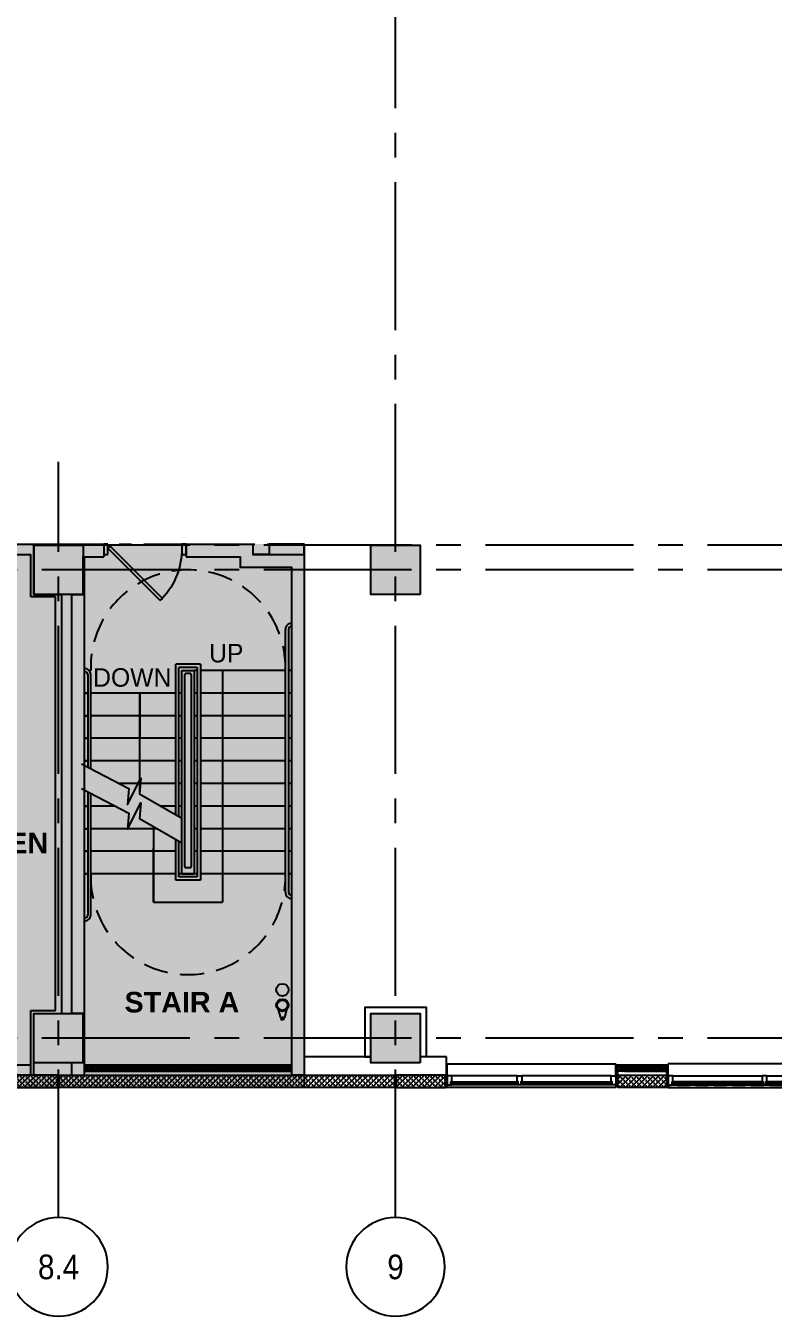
# Model space of a CAD drawing. Header units: inches. Extents: x 492 to 3438, y 475 to 1734.
# Drawn here: x 2344 to 2707, y 477 to 1106 of the extents above; entities that cross this region are included whole.
import ezdxf
from ezdxf.enums import TextEntityAlignment as Align

# ---------------------------------------------------------------- set-up
doc = ezdxf.new("R2010")
doc.units = ezdxf.units.IN
doc.header["$LTSCALE"] = 96
doc.header["$MEASUREMENT"] = 0
for name, pattern in [('CENTER2', [1.125, 0.75, -0.125, 0.125, -0.125]), ('DASHED4', [0.1875, 0.125, -0.0625]), ('HIDDEN4', [0.09375, 0.0625, -0.03125]), ('PHANTOM4', [0.625, 0.3125, -0.0625, 0.0625, -0.0625, 0.0625, -0.0625])]:
    doc.linetypes.add(name, pattern=pattern)
for name, color, linetype in [('A-Anno-Bldg', 7, 'Continuous'), ('A-Bldg-Patt', 5, 'Continuous'), ('A-Cols-Bldg', 235, 'Continuous'), ('A-Door-Exst', 43, 'Continuous'), ('A-Flor-Pfix-Exst', 43, 'Continuous'), ('A-Flor-Strs-Exst', 53, 'Continuous'), ('A-Glaz-Exst', 53, 'Continuous'), ('A-GRID-IDEN', 1, 'Continuous'), ('A-GRID-LINE', 13, 'CENTER2'), ('A-Wall-Bldg', 235, 'Continuous'), ('A-Wall-Bldg-Belw', 235, 'HIDDEN4'), ('DDET-HATCH', 44, 'Continuous'), ('DET-02', 5, 'Continuous'), ('DET-09', 33, 'Continuous'), ('NB-WALL-EXT', 5, 'Continuous')]:
    doc.layers.add(name, color=color, linetype=linetype)
doc.layers.add('A-Area', color=212, linetype='PHANTOM4', plot=False)
doc.styles.add('DIMTEXT', font='arial.ttf', dxfattribs={"height": 10})
doc.styles.add('OTJ_Title1', font='arialbd.ttf')
doc.styles.add('x-p_col_grid-6h$0$TITLE', font='', dxfattribs={"width": 0.9})
doc.styles.get('x-p_col_grid-6h$0$TITLE').set_extended_font_data('AvantGarde Bk BT')
doc.dimstyles.new('HWF1-16$7', dxfattribs={"dimscale": 192, "dimtxt": 0.125, "dimasz": 0.09375, "dimexe": 0.0625, "dimexo": 0.125, "dimgap": 0.0625, "dimtad": 2, "dimdec": 4, "dimzin": 3, "dimdsep": 46, "dimlunit": 4, "dimtxsty": 'DIMTEXT', "dimcen": 0.09375, "dimclrt": 3, "dimadec": 0, "dimazin": 0, "dimtfac": 1, "dimtdec": 4, "dimtmove": 2, "dimatfit": 3, "dimfxl": 1, "dimfrac": 2, "dimtolj": 1, "dimtzin": 0, "dimarcsym": 0})
pattern_1 = [(217.5, (3339.60636, 588.75688), (0.01259867, -0.38536475), [0, -0.304, 0, -0.34, 0, -0.325]), (187.5, (3339.60636, 588.7569), (-0.35395534, -0.5644292), [0, -0.164, 0, -0.274, 0, -0.105]), (147.5, (3339.85236, 588.75688), (-0.62282837, -0.00113181), [0, -0.1, 0, -0.36, 0, -0.47]), (137.5, (3339.85236, 588.7569), (-0.60122532, -0.1755351), [0, -0.05, 0, -0.236, 0, -0.27])]
pattern_2 = [(225, (3339.6064, 588.7569), (1.3258252, -1.3258252), []), (225, (3338.2805, 588.7569), (1.3258252, -1.3258252), [0, -1.875])]
pattern_3 = [(45, (-2041.1249, 2757.6888), (-1.3258252, 1.3258252), []), (45, (-2039.799, 2757.6888), (-1.3258252, 1.3258252), [0, -1.875])]

# ---------------------------------------------------------------- blocks, each defined once
blk = doc.blocks.new('ldoor')
for p, q in [((0.707, 0.707), (0, 0)), ((0.707, 0.707), (0.736, 0.679)), ((0.736, 0.679), (0.029, -0.029)), ((0.029, -0.029), (0, 0))]:
    blk.add_line(p, q)
blk.add_arc((0, 0), 1, 360, 42.6856)
blk = doc.blocks.new('door1')
for p, q in [((-38.56, 5), (-40.56, 5)), ((-40.56, 5), (-40.56, 0)), ((-38.56, 0), (-38.56, 5)), ((-2.56, 5), (-2.56, 0)), ((-0.56, 5), (-2.56, 5)), ((-2.56, 0), (-0.56, 0)), ((-0.56, 0), (-0.56, 5)), ((-40.56, 0), (-38.56, 0))]:
    blk.add_line(p, q)
at = {"extrusion": (0, 0, -1), "xscale": 36, "yscale": 36, "zscale": -36}
blk.add_blockref('ldoor', (2.56, 2), dxfattribs=at)
blk = doc.blocks.new('x-p_col_grid-6h$0$nb-col')
blk.add_hatch(color=256).paths.add_polyline_path([(0, 0), (24, 0), (24, 24), (0, 24)])
blk.add_lwpolyline([(0, 24), (24, 24), (24, 0), (0, 0)], close=True)
blk = doc.blocks.new('MTL_STD_2_1-2')
for p, q in [((0, 0.05), (0, 0.95)), ((0.05, 1), (0.31, 1)), ((2.45, 0), (0.05, 0)), ((0.31, 0.94), (0.06, 0.94)), ((0.06, 0.94), (0.06, 0.06)), ((0.06, 0.06), (2.44, 0.06)), ((0.31, 1), (0.31, 0.94)), ((2.19, 0.94), (2.19, 1)), ((2.19, 1), (2.45, 1)), ((2.44, 0.94), (2.19, 0.94)), ((2.44, 0.06), (2.44, 0.94)), ((2.5, 0.95), (2.5, 0.05))]:
    blk.add_line(p, q)
for centre, start, end in [((0.05, 0.95), 90, 180), ((0.05, 0.05), 180, 270), ((2.45, 0.95), 0, 90), ((2.45, 0.05), 270, 0)]:
    blk.add_arc(centre, 0.0469, start, end)
blk = doc.blocks.new('sealant-backer-rod-plan')
at = {"layer": 'DET-02'}
blk.add_arc((0, -1.5), 0.312, 23.42778, 156.57243, dxfattribs=at)
at = {"layer": 'DET-09'}
blk.add_circle((0, -0.5), 0.5, dxfattribs=at)
for radius, start, end in [(0.5, 14.38855, 165.61167), (0.438, 16.49881, 163.5014), (0.375, 19.34938, 160.65083)]:
    blk.add_arc((0, -1.5), radius, start, end, dxfattribs=at)
blk = doc.blocks.new('sealant-plan')
at = {"layer": 'DET-09'}
for radius, start, end in [(0.5, 194.38833, 345.61145), (0.438, 196.4986, 343.50119), (0.375, 199.34917, 340.65062), (0.312, 203.42757, 336.57222)]:
    blk.add_arc((0.48, 0.12), radius, start, end, dxfattribs=at)
blk = doc.blocks.new('sealant-backer-rod-blocking')
for p, q in [((-0.74, 4.62), (0.01, 4.62)), ((-0.74, 4.62), (0.01, 1.92)), ((-0.74, 1.92), (0.01, 4.62)), ((-0.74, 4.62), (-0.74, 1.92)), ((0.01, 1.92), (-0.74, 1.92)), ((0.01, 4.62), (0.01, 1.92))]:
    blk.add_line(p, q)
at = {"xscale": 0.75, "yscale": 0.9000000000000057}
blk.add_blockref('sealant-backer-rod-plan', (-0.36, 1.92), dxfattribs=at)
at = {"xscale": 0.75}
blk.add_blockref('sealant-plan', (-0.73, 5), dxfattribs=at)
blk = doc.blocks.new('ww-45t-top-bottom')
blk.add_lwpolyline([(0, 0), (0, -2.25), (-0.56, -2.25)])
blk.add_lwpolyline([(0, -2.25), (-0.56, -2.25), (-0.56, -1.81), (-1.56, -1.81), (-1.56, -2.25), (-4.5, -2.25), (-4.5, 0), (0, 0)], close=True)
blk = doc.blocks.new('ww-45t-mid')
at = {"flags": 128}
blk.add_lwpolyline([(-0.56, 0), (0, 0), (0, -2.25), (-0.56, -2.25), (-0.56, -1.81), (-1.56, -1.81), (-1.56, -2.25), (-4.5, -2.25), (-4.5, 0), (-1.56, 0), (-1.56, -0.44), (-0.56, -0.44)], close=True, dxfattribs=at)
blk.add_lwpolyline([(-0.56, 0), (0, 0), (0, -2.25), (-0.56, -2.25)], dxfattribs=at)
blk = doc.blocks.new('wind-ext-singlebay-east-b')
at = {"layer": 'A-Glaz-Exst', "linetype": 'Continuous'}
for p, q in [((34.57, -2.07), (1.81, -2.07)), ((34.57, -2.57), (1.81, -2.57)), ((2.06, -2.06, 0), (2.06, -2.56, 0)), ((34.3, -2.07, 0), (34.3, -2.57, 0)), ((80.32, -2.06), (35.93, -2.06)), ((80.32, -2.56), (35.93, -2.56)), ((36.19, -2.06), (36.19, -2.56))]:
    blk.add_line(p, q, dxfattribs=at)
at = {"layer": 'A-Glaz-Exst'}
for p, q in [((34.13, -1.25), (2.25, -1.25)), ((2.25, -1.81), (34.57, -1.81)), ((2.25, -2.81), (34.13, -2.81)), ((34.13, -5.75), (2.25, -5.75)), ((80.25, -1.25), (36.37, -1.25)), ((36.37, -1.81), (80.32, -1.81)), ((36.37, -2.81), (80.32, -2.81)), ((79.88, -5.75), (36.37, -5.75)), ((80.06, -2.56), (80.06, -2.06))]:
    blk.add_line(p, q, dxfattribs=at)
at = {"layer": 'A-Wall-Bldg'}
for p, q in [((82.12, 0), (0, 0)), ((0, -1.25), (0, 0)), ((82.12, -1.25), (82.12, 0)), ((0, -5.75), (0, -11.5)), ((82.12, -5.75), (82.12, -11.5)), ((0, -11.5), (82.12, -11.5))]:
    blk.add_line(p, q, dxfattribs=at)
at = {"layer": 'A-Glaz-Exst', "linetype": 'Continuous', "rotation": 90}
blk.add_blockref('ww-45t-top-bottom', (0, -1.25), dxfattribs=at)
at = {"layer": 'A-Glaz-Exst', "linetype": 'Continuous', "extrusion": (0, 0, -1), "zscale": -1, "rotation": 90}
for name, p in [('ww-45t-mid', (-36.37, -1.25)), ('ww-45t-top-bottom', (-82.12, -1.25))]:
    blk.add_blockref(name, p, dxfattribs=at)
blk = doc.blocks.new('pilaster-east-b')
at = {"layer": 'A-Wall-Bldg'}
h = blk.add_hatch(dxfattribs=at)
h.set_pattern_fill('PRECAST', color=256, scale=20, style=0)
h.set_pattern_definition([(45, (-121.152, 3158.581), (-1.3258252, 1.3258252), []), (45, (-119.8263, 3158.581), (-1.3258252, 1.3258252), [0, -1.875])])
edge = h.paths.add_edge_path()
edge.add_line((24, 0), (24, -6))
edge.add_line((24, -6), (0, -6))
edge.add_line((0, -6), (0, 0))
edge.add_line((0, 0), (24, 0))
h = blk.add_hatch(dxfattribs=at)
h.set_pattern_fill('GYPBOARD', color=256, scale=0.25, angle=270, style=0)
h.set_pattern_definition([(307.5, (-2124, -263.29595), (0.48170594, 0.01574834), [0, -0.38, 0, -0.425, 0, -0.40625]), (277.5, (-2124, -263.29595), (0.70553652, -0.44244418), [0, -0.205, 0, -0.3425, 0, -0.13125]), (237.5, (-2124, -262.98845), (0.00141476, -0.778535465), [0, -0.125, 0, -0.45, 0, -0.5875]), (227.5, (-2124, -262.98845), (0.2194189, -0.75153165), [0, -0.0625, 0, -0.295, 0, -0.3375])])
h.paths.add_polyline_path([(24.5, -5.25), (24, -5.25), (24, -8), (24, -8), (24, -10.5), (0, -10.5), (0, -8), (0, -8), (0, -5.25), (-0.5, -5.25), (-0.5, -11), (24.5, -11)])
for p, q in [((-0.5, -5.25), (0, -5.25)), ((24.5, -5.25), (24, -5.25)), ((24.5, -5.25), (24, -5.25)), ((2.5, -8), (2.5, -8.05)), ((20.54, -8), (3.46, -8)), ((21.5, -8), (21.5, -8.05))]:
    blk.add_line(p, q, dxfattribs=at)
blk.add_lwpolyline([(24, 0), (24, -6), (24, -6), (24, -6), (0, -6), (0, -6), (0, -6), (0, 0), (24, 0)], dxfattribs=at)
at = {"layer": 'A-Wall-Bldg', "flags": 128}
for points in [[(24.5, -5.25), (24.5, -11), (-0.5, -11), (-0.5, -5.25)], [(-0.5, -5.25), (0, -5.25), (0, -10.5), (24, -10.5), (24, -5.25), (24.5, -5.25)]]:
    blk.add_lwpolyline(points, dxfattribs=at)
at = {"layer": 'A-Wall-Bldg'}
for points in [[(0.06, -10.44, -0.400823), (0.54, -9.98), (1.98, -10.34, 1), (1.98, -9.38), (0.54, -9.74, -0.414214), (0.06, -9.26, -0.414214), (0.54, -8.78), (1.98, -9.14, 1), (1.98, -8.18), (0.54, -8.54, -0.414214), (0.06, -8.06, -0.033257), (0.07, -8, -0.033257)], [(2.65, -10.44, 0.369429), (3.06, -9.96), (2.7, -8.53, -1), (3.65, -8.53), (3.3, -9.96, 0.414214), (3.77, -10.44, 0.414214), (4.25, -9.96), (3.89, -8.53, -1), (4.85, -8.53), (4.49, -9.96, 0.414214), (4.97, -10.44, 0.414214), (5.45, -9.96), (5.09, -8.53, -0.414214), (5.57, -8.05, -0.414214), (6.05, -8.53), (5.69, -9.96, 0.414214), (6.17, -10.44, 0.414214), (6.65, -9.96), (6.29, -8.53, -1), (7.25, -8.53), (6.89, -9.96, 0.414214), (7.37, -10.44, 0.414214), (7.85, -9.96), (7.49, -8.53, -1), (8.45, -8.53), (8.09, -9.96, 0.414214), (8.57, -10.44, 0.414214), (9.04, -9.96), (8.69, -8.53, -1), (9.64, -8.53), (9.28, -9.96, 0.414214), (9.76, -10.44, 0.414214), (10.24, -9.96), (9.88, -8.53, -1), (10.84, -8.53), (10.48, -9.96, 0.414214), (10.96, -10.44, 0.062848), (11.08, -10.46, 0.414214), (11.56, -9.98), (11.2, -8.54, -1), (12.16, -8.54), (11.8, -9.98, 0.414214), (12.28, -10.46, 0.414214), (12.76, -9.98), (12.4, -8.54, -1), (13.36, -8.54), (13, -9.98, 0.414214), (13.48, -10.46, 0.414214), (13.96, -9.98), (13.6, -8.54, -1), (14.55, -8.54), (14.2, -9.98, 0.414214), (14.67, -10.46, 0.414214), (15.15, -9.98), (14.79, -8.54, -1), (15.75, -8.54), (15.39, -9.98, 0.414214), (15.87, -10.46, 0.414214), (16.35, -9.98), (15.99, -8.54, -1), (16.95, -8.54), (16.59, -9.98, 0.414214), (17.07, -10.46, 0.414214), (17.55, -9.98), (17.19, -8.54, -1), (18.15, -8.54), (17.79, -9.98, 0.414214), (18.27, -10.46, 0.414214), (18.75, -9.98), (18.39, -8.54, -1), (19.35, -8.54), (18.99, -9.98, 0.414214), (19.47, -10.46, 0.414214), (19.94, -9.98), (19.59, -8.54, -1), (20.54, -8.54), (20.18, -9.98, 0.414214), (20.66, -10.46, 0.414214), (21.14, -9.98), (20.78, -8.54, -0.52835), (21.44, -8.09, -0.52835)], [(23.94, -10.44, 0.400823), (23.46, -9.98), (22.02, -10.34, -1), (22.02, -9.38), (23.46, -9.74, 0.414214), (23.94, -9.26, 0.414214), (23.46, -8.78), (22.02, -9.14, -1), (22.02, -8.18), (23.46, -8.54, 0.414214), (23.94, -8.06, 0.033257), (23.93, -8, 0.033257)]]:
    blk.add_lwpolyline(points, format="xyb", dxfattribs=at)
at = {"layer": 'A-Wall-Bldg', "extrusion": (0, 0, -1), "yscale": 0.7999999999997272, "zscale": -1, "rotation": 180}
for p in [(0.01, -1.25), (-24.74, -1.25)]:
    blk.add_blockref('sealant-backer-rod-blocking', p, dxfattribs=at)
at = {"layer": 'A-Wall-Bldg', "extrusion": (0, 0, -1), "zscale": -1}
for p, rotation in [((0, -8), 180), ((-2.5, -10.5), 90)]:
    blk.add_blockref('MTL_STD_2_1-2', p, dxfattribs=dict(at, rotation=rotation))
at = {"layer": 'A-Wall-Bldg'}
blk.add_blockref('MTL_STD_2_1-2', (0, -10.5), dxfattribs=at)
at = {"layer": 'A-Wall-Bldg', "extrusion": (0, 0, -1), "xscale": -1, "zscale": -1}
for p, rotation in [((-12.5, -10.5), 270), ((-21.5, -10.5), 270), ((-24, -8), 180)]:
    blk.add_blockref('MTL_STD_2_1-2', p, dxfattribs=dict(at, rotation=rotation))
at = {"layer": 'A-Wall-Bldg', "xscale": -1}
blk.add_blockref('MTL_STD_2_1-2', (24, -10.5), dxfattribs=at)
blk = doc.blocks.new('wind-ext-doublebay-east')
at = {"layer": 'A-Wall-Bldg'}
h = blk.add_hatch(dxfattribs=at)
h.set_pattern_fill('PRECAST', color=256, scale=20, style=0)
h.set_pattern_definition(pattern_3)
h.paths.add_polyline_path([(-24.75, 0), (-0.75, 0), (-0.75, -6), (-18.75, -6), (-24.75, -6)])
h = blk.add_hatch(dxfattribs=at)
h.set_pattern_fill('PRECAST', color=256, scale=20, style=0)
h.set_pattern_definition(pattern_3)
h.paths.add_polyline_path([(214.5, 0), (190.5, 0), (190.5, -6), (208.5, -6), (214.5, -6)])
blk.add_line((-0.38, -7.25, 0), (-0.38, -7.25, 0), dxfattribs=at)
at = {"layer": 'A-Wall-Bldg', "elevation": 0, "flags": 128}
blk.add_lwpolyline([(-24.75, 0), (-0.75, 0), (-0.75, -6), (-0.75, -6), (-18.75, -6), (-18.75, -6), (-24.75, -6)], close=True, dxfattribs=at)
at = {"layer": 'A-Wall-Bldg', "flags": 128}
blk.add_lwpolyline([(214.5, 0), (190.5, 0), (190.5, -6), (190.5, -6), (208.5, -6), (208.5, -6), (214.5, -6)], close=True, dxfattribs=at)
at = {"layer": 'A-Wall-Bldg', "elevation": 0, "flags": 128}
blk.add_lwpolyline([(-1.13, -7.25), (-1.13, -7.25)], dxfattribs=at)
blk.add_blockref('wind-ext-singlebay-east-b', (0, 0))
at = {"xscale": -1}
blk.add_blockref('wind-ext-singlebay-east-b', (189.75, 0), dxfattribs=at)
at = {"yscale": 0.8000000000001819, "rotation": 180}
blk.add_blockref('sealant-backer-rod-blocking', (189.76, -1.25), dxfattribs=at)
at = {"layer": 'A-Wall-Bldg', "extrusion": (0, 0, -1), "zscale": -0.9999999999999999, "rotation": 180}
for p, xscale in [((25.12, -1.38), 0.75), ((-214.87, -1.38), -0.75)]:
    blk.add_blockref('sealant-backer-rod-plan', p, dxfattribs=dict(at, xscale=xscale))
at = {"layer": 'A-Wall-Bldg'}
blk.add_blockref('pilaster-east-b', (82.87, 0), dxfattribs=at)
at = {"layer": 'A-Wall-Bldg', "yscale": 0.8000000000001819, "rotation": 180}
blk.add_blockref('sealant-backer-rod-blocking', (-0.74, -1.25), dxfattribs=at)
blk = doc.blocks.new('x-p_col_grid-6h$0$tag-colbub')
at = {"linetype": 'Continuous'}
blk.add_circle((0, 0), 0.25, dxfattribs=at)
at = {"style": 'x-p_col_grid-6h$0$TITLE', "width": 0.9}
blk.add_attdef('COLNUM', text='', height=0.125, dxfattribs=at).set_placement((0, 0), align=Align.MIDDLE_CENTER)
blk = doc.blocks.new('STR-03-10')
for p, q in [((98.35, -71.65), (98.35, -131.15)), ((99.85, -131.93), (99.85, -71.75)), ((2.12, -128.92), (2.12, -83)), ((3.62, -83), (3.62, -129.75)), ((0.62, -92), (2.12, -92)), ((3.62, -92), (45, -92)), ((45, -89), (57, -89)), ((45, -131.17), (45, -89)), ((46.5, -131.95), (46.5, -90.5)), ((46.5, -90.5), (55.5, -90.5)), ((46.5, -92), (48, -92)), ((46.5, -92), (48, -92)), ((48, -132.72), (48, -92)), ((48, -92), (54, -92)), ((54, -92), (48, -92)), ((54, -92), (55.5, -92)), ((54, -92), (55.5, -92)), ((54, -92), (54, -96.08)), ((55.5, -90.5), (55.5, -107.94)), ((57, -89), (57, -108.8)), ((57, -92), (98.37, -92)), ((101.35, -92), (99.85, -92)), ((99.87, -92), (101.37, -92)), ((99.87, -92), (101.37, -92)), ((49.5, -133.5), (49.5, -95.5)), ((50, -95), (52, -95)), ((52.5, -95.5), (52.5, -119.09)), ((54, -96.08), (54, -191)), ((0.62, -103), (2.12, -103)), ((3.62, -103), (45, -103)), ((46.5, -103), (48, -103)), ((57, -103), (98.37, -103)), ((101.35, -103), (99.85, -103)), ((99.87, -103), (101.37, -103)), ((99.87, -103), (101.37, -103)), ((0.62, -114), (2.12, -114)), ((3.62, -114), (45, -114)), ((46.5, -114), (48, -114)), ((52.5, -119.09), (52.5, -189)), ((66.1, -114), (98.37, -114)), ((101.35, -114), (99.85, -114)), ((99.87, -114), (101.37, -114)), ((99.87, -114), (101.37, -114)), ((0.62, -125), (2.12, -125)), ((3.62, -125), (45, -125)), ((46.5, -125), (48, -125)), ((54, -125), (55.5, -125)), ((55.5, -119.94), (55.5, -192.5)), ((57, -120.8), (57, -194)), ((57, -125), (64.35, -125)), ((74.08, -125), (74.75, -125)), ((86.46, -125), (98.35, -125)), ((101.35, -125), (99.85, -125)), ((99.87, -125), (101.37, -125)), ((99.87, -125), (101.37, -125)), ((2.12, -211), (2.12, -128.92)), ((3.62, -129.75), (3.62, -211)), ((45, -194), (45, -131.17)), ((0.62, -136), (2.12, -136)), ((3.62, -136), (45, -136)), ((46.5, -192.5), (46.5, -131.95)), ((46.5, -136), (48, -136)), ((48, -191), (48, -132.72)), ((49.5, -189), (49.5, -133.5)), ((54, -136), (55.5, -136)), ((57, -136), (84.53, -136)), ((98.35, -143.15), (98.35, -189)), ((99.85, -189), (99.85, -143.93)), ((0.62, -147), (2.12, -147)), ((3.62, -147), (45, -147)), ((46.5, -147), (48, -147)), ((54, -147), (55.5, -147)), ((57, -147), (98.37, -147)), ((101.35, -147), (99.85, -147)), ((99.87, -147), (101.37, -147)), ((99.87, -147), (101.37, -147)), ((0.62, -158), (2.12, -158)), ((3.62, -158), (45, -158)), ((46.5, -158), (48, -158)), ((54, -158), (55.5, -158)), ((57, -158), (98.37, -158)), ((101.35, -158), (99.85, -158)), ((99.87, -158), (101.37, -158)), ((99.87, -158), (101.37, -158)), ((0.62, -169), (2.12, -169)), ((3.62, -169), (45, -169)), ((46.5, -169), (48, -169)), ((53.98, -169), (55.48, -169)), ((56.98, -169), (98.35, -169)), ((101.33, -169), (99.83, -169)), ((99.85, -169), (101.35, -169)), ((99.85, -169), (101.35, -169)), ((0.62, -180), (2.12, -180)), ((3.62, -180), (45, -180)), ((46.5, -180), (48, -180)), ((53.98, -180), (55.48, -180)), ((56.98, -180), (98.35, -180)), ((101.33, -180), (99.83, -180)), ((99.85, -180), (101.35, -180)), ((99.85, -180), (101.35, -180)), ((0.62, -191), (2.12, -191)), ((3.62, -191), (45, -191)), ((45, -194), (57, -194)), ((46.5, -191), (48, -191)), ((46.5, -192.5), (55.5, -192.5)), ((54, -191), (48, -191)), ((50, -189.5), (52, -189.5))]:
    blk.add_line(p, q)
at = {"color": 1}
for p in [(34.25, -191), (67.75, -78.25)]:
    blk.add_line(p, (34.25, -78.25), dxfattribs=at)
at = {"flags": 128}
for points in [[(102.88, -133.49), (79.76, -121.53), (80.52, -113.83), (73.92, -126.6), (74.7, -118.92), (54, -107.08)], [(102.88, -145.49), (79.76, -133.53), (80.52, -125.83), (73.92, -138.6), (74.7, -130.92), (54, -119.08)]]:
    blk.add_lwpolyline(points, dxfattribs=at)
at = {"linetype": 'DASHED4'}
for centre, start, end in [((50.99, -90.39), 358.05544, 181.94456), ((50.99, -192.61), 178.05544, 1.94456)]:
    blk.add_arc(centre, 47.39, start, end, dxfattribs=at)
for centre, radius, start, end in [((101.33, -72), 3, 90, 180), ((101.33, -72), 1.5, 90, 180), ((0.62, -83), 3, 0, 90), ((0.62, -83), 1.5, 360, 90), ((50, -95.5), 0.5, 90, 180), ((52, -95.5), 0.5, 0, 90), ((50, -189), 0.5, 180, 270), ((52, -189), 0.5, 270, 0), ((101.35, -189), 3, 180, 270), ((101.35, -189), 1.5, 180, 270), ((0.62, -211), 1.5, 270, 0), ((0.62, -211), 3, 270, 0)]:
    blk.add_arc(centre, radius, start, end)
at = {"color": 1, "char_height": 9, "attachment_point": 5, "rotation": 180, "style": 'DIMTEXT'}
for s, insert in [('{\\fAvantGarde Bk BT|b0|i0|c0|p34;DOWN}', (78.15, -187.55)), ('{\\fAvantGarde Bk BT|b0|i0|c0|p34;UP}', (32.4, -199.39))]:
    blk.add_mtext(s, dxfattribs=dict(at, insert=insert))
at = {"color": 1}
for points in [[(67.75, -114.94), (67.75, -78.25), (67.75, -104.61)], [(74.48, -131.2), (74.48, -179.73), (74.48, -158.08)]]:
    blk.add_leader(points, dimstyle='HWF1-16$7', override={"dimgap": 0.0625, "dimtad": 0}, dxfattribs=at)

msp = doc.modelspace()

# ---------------------------------------------------------------- hatches: boundary and pattern name
at = {"layer": 'A-Bldg-Patt'}
msp.add_hatch(color=254, dxfattribs=at).paths.add_polyline_path([(2479.09, 853.26), (2479.09, 588.76), (1980.84, 588.76), (1980.84, 639.76), (1987.59, 639.76), (1987.59, 681.76), (1980.84, 681.76), (1980.84, 743.64), (1987.59, 743.64), (1987.59, 785.76), (1980.84, 785.76), (1980.84, 853.26), (2237.09, 853.26), (2237.09, 837.76), (2281.09, 837.76), (2281.09, 853.26)])
at = {"layer": 'A-Wall-Bldg'}
h = msp.add_hatch(dxfattribs=at)
h.set_pattern_fill('GYPBOARD', color=256, scale=0.2, angle=-180, style=0)
h.set_pattern_definition(pattern_1)
h.paths.add_polyline_path([(2390.63, 599.26), (2404.26, 599.26, -0.002202), (2404.26, 599.26), (2405.17, 599.26, -0.002202), (2405.17, 599.26), (2412.93, 599.26), (2412.93, 599.76), (2390.63, 599.76)])
h.paths.add_polyline_path([(2372.22, 599.26), (2372.26, 599.26, -0.002202), (2372.26, 599.26), (2373.17, 599.26, -0.002202), (2373.17, 599.26), (2388.26, 599.26, -0.002202), (2388.26, 599.26), (2389.17, 599.26, -0.002202), (2389.17, 599.26), (2390.63, 599.26), (2390.63, 599.76), (2372.22, 599.76)])
h = msp.add_hatch(dxfattribs=at)
h.set_pattern_fill('GYPBOARD', color=256, scale=0.2, angle=-180, style=0)
h.set_pattern_definition(pattern_1)
h.paths.add_polyline_path([(2439.95, 599.26), (2447.9, 599.26), (2447.9, 599.76), (2439.95, 599.76)])
h.paths.add_polyline_path([(2412.93, 599.26), (2420.26, 599.26, -0.002202), (2420.26, 599.26), (2421.17, 599.26, -0.002202), (2421.17, 599.26), (2436.26, 599.26, -0.002202), (2436.26, 599.26), (2437.17, 599.26, -0.002202), (2437.17, 599.26), (2439.95, 599.26), (2439.95, 599.76), (2412.93, 599.76)])
h = msp.add_hatch(dxfattribs=at)
h.set_pattern_fill('GYPBOARD', color=256, scale=0.2, angle=-180, style=0)
h.set_pattern_definition(pattern_1)
h.paths.add_polyline_path([(2447.9, 599.26), (2472.97, 599.26), (2472.97, 599.76), (2447.9, 599.76)])
at = {"layer": 'DDET-HATCH'}
h = msp.add_hatch(dxfattribs=at)
h.set_pattern_fill('PRECAST', color=256, scale=20, angle=-180, style=0)
h.set_pattern_definition(pattern_2)
h.paths.add_polyline_path([(2226.97, 588.76), (2359.22, 588.76), (2359.22, 594.76), (2353.22, 594.76), (2232.97, 594.76), (2226.97, 594.76)])
h = msp.add_hatch(dxfattribs=at)
h.set_pattern_fill('PRECAST', color=256, scale=20, angle=-180, style=0)
h.set_pattern_definition(pattern_2)
h.paths.add_polyline_path([(2359.97, 594.76), (2365.97, 594.76), (2517.23, 594.76), (2523.23, 594.76), (2523.23, 588.76), (2499.61, 588.76), (2499.48, 589.26), (2498.98, 589.26), (2498.86, 588.76), (2359.97, 588.76)])

# ---------------------------------------------------------------- linework, layer by layer
at = {"layer": 'A-Area'}
msp.add_lwpolyline([(2479.09, 853.26), (2479.09, 588.76), (1980.84, 588.76), (1980.84, 639.76), (1987.59, 639.76), (1987.59, 681.76), (1980.84, 681.76), (1980.84, 743.64), (1987.59, 743.64), (1987.59, 785.76), (1980.84, 785.76), (1980.84, 853.26), (2237.09, 853.26), (2237.09, 837.76), (2281.09, 837.76), (2281.09, 853.26)], close=True, dxfattribs=at)
at = {"layer": 'A-Flor-Pfix-Exst'}
for p, q in [((2466.44, 626.65), (2467.54, 622.84)), ((2467.54, 622.84), (2467.54, 622.84)), ((2467.54, 622.84), (2468.39, 622.84)), ((2468.39, 622.3), (2467.75, 622.3)), ((2467.75, 622.3), (2467.75, 621.86)), ((2467.75, 621.86), (2468.95, 621.86)), ((2469.27, 621.86), (2468.08, 621.86)), ((2468.39, 622.84), (2468.39, 622.3)), ((2469.49, 622.84), (2468.64, 622.84)), ((2468.64, 622.84), (2468.64, 622.3)), ((2468.64, 622.3), (2469.27, 622.3)), ((2469.27, 622.3), (2469.27, 621.86)), ((2470.59, 626.65), (2469.49, 622.84)), ((2469.49, 622.84), (2469.49, 622.84))]:
    msp.add_line(p, q, dxfattribs=at)
for centre, radius in [((2468.51, 636.32), 3), ((2468.51, 628.82), 3), ((2468.51, 628.82), 2.5)]:
    msp.add_circle(centre, radius, dxfattribs=at)
at = {"layer": 'A-GRID-LINE'}
for p, q in [((2523.61, 525.47), (2523.61, 1613.67)), ((2359.59, 525.47), (2359.59, 893.28)), ((3395.41, 852.76), (540.03, 852.76)), ((3395.41, 840.76), (553.92, 840.76)), ((3395.41, 612.76), (540.03, 612.76))]:
    msp.add_line(p, q, dxfattribs=at)
at = {"layer": 'A-Wall-Bldg'}
for p, q in [((2329.59, 853.26), (2371.59, 853.26)), ((2329.59, 848.26), (2346.09, 848.26)), ((2346.09, 827.63), (2346.09, 848.26)), ((2347.59, 852.76), (2347.59, 853.26)), ((2371.59, 852.76), (2347.59, 852.76)), ((2347.59, 852.76), (2347.59, 828.76)), ((2371.59, 853.26), (2381.61, 853.26)), ((2371.59, 852.76), (2371.59, 853.26)), ((2381.61, 853.26), (2381.61, 847.13)), ((2421.61, 853.26), (2421.61, 847.13)), ((2421.61, 853.26), (2454.15, 853.26)), ((2454.15, 853.26), (2454.15, 848.26)), ((2462.15, 848.26), (2454.15, 848.26)), ((2462.15, 853.26), (2462.15, 848.26)), ((2479.09, 848.26), (2479.09, 594.76)), ((2371.59, 847.13), (2381.61, 847.13)), ((2371.59, 828.76), (2371.59, 847.13)), ((2372.22, 594.76), (2372.22, 847.13)), ((2358.09, 827.63), (2346.09, 827.63)), ((2347.59, 828.76), (2361.09, 828.76)), ((2358.09, 626.26), (2358.09, 827.63)), ((2361.09, 624.76), (2361.09, 828.76)), ((2366.09, 828.76), (2371.59, 828.76)), ((2366.09, 624.76), (2366.09, 828.76)), ((2346.09, 626.26), (2358.09, 626.26)), ((2346.09, 594.76), (2346.09, 626.26)), ((2347.59, 624.76), (2361.09, 624.76)), ((2347.59, 594.76), (2347.59, 624.76)), ((2371.59, 624.76), (2366.09, 624.76)), ((2371.59, 600.76), (2371.59, 624.76)), ((2511.59, 603.76, 0), (2479.09, 603.76, 0)), ((2548.48, 603.76), (2535.59, 603.76, 0)), ((2548.48, 594.01, 0), (2548.48, 603.76)), ((2237.59, 599.76), (2346.09, 599.76)), ((2366.09, 594.76), (2366.09, 600.76)), ((2371.59, 600.76), (2366.09, 600.76)), ((2372.22, 599.76, 0), (2472.97, 599.76, 0)), ((2372.22, 599.26, 0), (2472.97, 599.26, 0)), ((2372.22, 596.76, 0), (2472.97, 596.76, 0)), ((2366.09, 594.76), (2372.22, 594.76)), ((2479.09, 594.76), (2472.97, 594.76))]:
    msp.add_line(p, q, dxfattribs=at)
at = {"layer": 'A-Wall-Bldg', "flags": 128}
for points in [[(2454.15, 853.26), (2454.15, 848.26), (2479.09, 848.26)], [(2479.09, 848.26), (2479.09, 853.26), (2462.15, 853.26)], [(2421.61, 847.13), (2448.02, 847.13), (2448.02, 842.13), (2472.97, 842.13), (2472.97, 594.76)], [(2538.59, 603.76), (2538.59, 627.76), (2508.59, 627.76), (2508.59, 603.76), (2511.59, 603.76)]]:
    msp.add_lwpolyline(points, dxfattribs=at)
at = {"layer": 'A-Wall-Bldg', "elevation": 0}
for points in [[(2372.22, 596.8, 0.393558), (2372.66, 597.28), (2372.3, 598.72, -0.414214), (2372.78, 599.2, -0.414214), (2373.26, 598.72), (2372.9, 597.28, 1), (2373.86, 597.28), (2373.5, 598.72, -0.414214), (2373.98, 599.2, -0.414214), (2374.46, 598.72), (2374.1, 597.28, 1), (2375.06, 597.28), (2374.7, 598.72, -0.414214), (2375.18, 599.2, -0.414214), (2375.66, 598.72), (2375.3, 597.28, 1), (2376.25, 597.28), (2375.9, 598.72, -0.414214), (2376.37, 599.2, -0.414214), (2376.85, 598.72), (2376.49, 597.28, 0.414214), (2376.97, 596.8, 0.414214), (2377.45, 597.28), (2377.09, 598.72, -0.414214), (2377.57, 599.2, -0.414214), (2378.05, 598.72), (2377.69, 597.28, 1), (2378.65, 597.28), (2378.29, 598.72, -0.414214), (2378.77, 599.2, -0.414214), (2379.25, 598.72), (2378.89, 597.28, 1), (2379.85, 597.28), (2379.49, 598.72, -0.414214), (2379.97, 599.2, -0.414214), (2380.45, 598.72), (2380.09, 597.28, 1), (2381.05, 597.28), (2380.69, 598.72, -0.414214), (2381.17, 599.2, -0.414214), (2381.65, 598.72), (2381.29, 597.28, 0.414214), (2381.76, 596.8, 0.414214), (2382.24, 597.28), (2381.88, 598.72, -0.414214), (2382.36, 599.2, -0.414214), (2382.84, 598.72), (2382.48, 597.28, 0.414214), (2382.96, 596.8)], [(2411.83, 596.82, -0.414214), (2411.35, 597.3), (2411.71, 598.74, 0.414214), (2411.23, 599.21, 0.414214), (2410.75, 598.74), (2411.11, 597.3, -1), (2410.15, 597.3), (2410.51, 598.74, 0.414214), (2410.03, 599.21, 0.414214), (2409.56, 598.74), (2409.91, 597.3, -1), (2408.96, 597.3), (2409.32, 598.74, 0.414214), (2408.84, 599.21, 0.414214), (2408.36, 598.74), (2408.72, 597.3, -1), (2407.76, 597.3), (2408.12, 598.74, 0.414214), (2407.64, 599.21, 0.414214), (2407.16, 598.74), (2407.52, 597.3, -0.414214), (2407.04, 596.82, -0.414214), (2406.56, 597.3), (2406.92, 598.74, 0.414214), (2406.44, 599.21, 0.414214), (2405.96, 598.74), (2406.32, 597.3, -1), (2405.36, 597.3), (2405.72, 598.74, 0.414214), (2405.24, 599.21, 0.414214), (2404.76, 598.74), (2405.12, 597.3, -1), (2404.16, 597.3), (2404.52, 598.74, 0.414214), (2404.04, 599.21, 0.414214), (2403.57, 598.74), (2403.93, 597.3, -1), (2402.97, 597.3), (2403.33, 598.74, 0.414214), (2402.85, 599.21, 0.414214), (2402.37, 598.74), (2402.73, 597.3, -1), (2401.77, 597.3), (2402.13, 598.74, 0.414214), (2401.65, 599.21, 0.414214), (2401.17, 598.74), (2401.53, 597.3, -1), (2400.57, 597.3), (2400.93, 598.74, 0.414214), (2400.45, 599.21, 0.414214), (2399.97, 598.74), (2400.33, 597.3, -1), (2399.37, 597.3), (2399.73, 598.74, 0.414214), (2399.25, 599.21, 0.414214), (2398.77, 598.74), (2399.13, 597.3, -1), (2398.18, 597.3), (2398.53, 598.74, 0.414214), (2398.06, 599.21, 0.414214), (2397.58, 598.74), (2397.94, 597.3, -1), (2396.98, 597.3), (2397.34, 598.74, 0.414214), (2396.86, 599.21, 0.414214), (2396.38, 598.74), (2396.74, 597.3, -1), (2395.78, 597.3), (2396.14, 598.74, 0.414214), (2395.66, 599.21, 0.414214), (2395.18, 598.74), (2395.54, 597.3, -1), (2394.58, 597.3), (2394.94, 598.74, 0.414214), (2394.46, 599.21, 0.062848), (2394.34, 599.2, 0.414214), (2393.86, 598.72), (2394.22, 597.28, -1), (2393.26, 597.28), (2393.62, 598.72, 0.414214), (2393.14, 599.2, 0.414214), (2392.67, 598.72), (2393.03, 597.28, -1), (2392.07, 597.28), (2392.43, 598.72, 0.414214), (2391.95, 599.2, 0.414214), (2391.47, 598.72), (2391.83, 597.28, -1), (2390.87, 597.28), (2391.23, 598.72, 0.414214), (2390.75, 599.2, 0.414214), (2390.27, 598.72), (2390.63, 597.28, -1), (2389.67, 597.28), (2390.03, 598.72, 0.414214), (2389.55, 599.2, 0.414214), (2389.07, 598.72), (2389.43, 597.28, -0.414214), (2388.95, 596.8, -0.414214), (2388.47, 597.28), (2388.83, 598.72, 0.414214), (2388.35, 599.2, 0.414214), (2387.87, 598.72), (2388.23, 597.28, -1), (2387.28, 597.28), (2387.63, 598.72, 0.414214), (2387.16, 599.2, 0.414214), (2386.68, 598.72), (2387.04, 597.28, -1), (2386.08, 597.28), (2386.44, 598.72, 0.414214), (2385.96, 599.2, 0.414214), (2385.48, 598.72), (2385.84, 597.28, -1), (2384.88, 597.28), (2385.24, 598.72, 0.414214), (2384.76, 599.2, 0.414214), (2384.28, 598.72), (2384.64, 597.28, -0.414214), (2384.16, 596.8, -0.414214), (2383.68, 597.28), (2384.04, 598.72, 0.414214), (2383.56, 599.2, 0.414214), (2383.08, 598.72), (2383.44, 597.28, -0.414214), (2382.96, 596.8, -0.414214)], [(2411.83, 596.82, 0.414214), (2412.31, 597.3), (2411.95, 598.74, -0.414214), (2412.43, 599.21, -0.414214), (2412.91, 598.74), (2412.55, 597.3, 1), (2413.51, 597.3), (2413.15, 598.74, -0.414214), (2413.63, 599.21, -0.414214), (2414.11, 598.74), (2413.75, 597.3, 1), (2414.71, 597.3), (2414.35, 598.74, -0.414214), (2414.83, 599.21, -0.414214), (2415.31, 598.74), (2414.95, 597.3, 1), (2415.9, 597.3), (2415.54, 598.74, -0.414214), (2416.02, 599.21, -0.414214), (2416.5, 598.74), (2416.14, 597.3, 0.414214), (2416.62, 596.82, 0.414214), (2417.1, 597.3), (2416.74, 598.74, -0.414214), (2417.22, 599.21, -0.414214), (2417.7, 598.74), (2417.34, 597.3, 1), (2418.3, 597.3), (2417.94, 598.74, -0.414214), (2418.42, 599.21, -0.414214), (2418.9, 598.74), (2418.54, 597.3, 1), (2419.5, 597.3), (2419.14, 598.74, -0.414214), (2419.62, 599.21, -0.414214), (2420.1, 598.74), (2419.74, 597.3, 1), (2420.7, 597.3), (2420.34, 598.74, -0.414214), (2420.82, 599.21, -0.414214), (2421.29, 598.74), (2420.94, 597.3, 1), (2421.89, 597.3), (2421.53, 598.74, -0.414214), (2422.01, 599.21, -0.414214), (2422.49, 598.74), (2422.13, 597.3, 1), (2423.09, 597.3), (2422.73, 598.74, -0.414214), (2423.21, 599.21, -0.414214), (2423.69, 598.74), (2423.33, 597.3, 1), (2424.29, 597.3), (2423.93, 598.74, -0.414214), (2424.41, 599.21, -0.414214), (2424.89, 598.74), (2424.53, 597.3, 1), (2425.49, 597.3), (2425.13, 598.74, -0.414214), (2425.61, 599.21, -0.414214), (2426.09, 598.74), (2425.73, 597.3, 1), (2426.69, 597.3), (2426.33, 598.74, -0.414214), (2426.8, 599.21, -0.414214), (2427.28, 598.74), (2426.92, 597.3, 1), (2427.88, 597.3), (2427.52, 598.74, -0.414214), (2428, 599.21, -0.414214), (2428.48, 598.74), (2428.12, 597.3, 1), (2429.08, 597.3), (2428.72, 598.74, -0.414214), (2429.2, 599.21, -0.062848), (2429.32, 599.2, -0.414214), (2429.8, 598.72), (2429.44, 597.28, 1), (2430.4, 597.28), (2430.04, 598.72, -0.414214), (2430.52, 599.2, -0.414214), (2431, 598.72), (2430.64, 597.28, 1), (2431.6, 597.28), (2431.24, 598.72, -0.414214), (2431.72, 599.2, -0.414214), (2432.19, 598.72), (2431.84, 597.28, 1), (2432.79, 597.28), (2432.43, 598.72, -0.414214), (2432.91, 599.2, -0.414214), (2433.39, 598.72), (2433.03, 597.28, 1), (2433.99, 597.28), (2433.63, 598.72, -0.414214), (2434.11, 599.2, -0.414214), (2434.59, 598.72), (2434.23, 597.28, 0.414214), (2434.71, 596.8, 0.414214), (2435.19, 597.28), (2434.83, 598.72, -0.414214), (2435.31, 599.2, -0.414214), (2435.79, 598.72), (2435.43, 597.28, 1), (2436.39, 597.28), (2436.03, 598.72, -0.414214), (2436.51, 599.2, -0.414214), (2436.99, 598.72), (2436.63, 597.28, 1), (2437.59, 597.28), (2437.23, 598.72, -0.414214), (2437.7, 599.2, -0.414214), (2438.18, 598.72), (2437.82, 597.28, 1), (2438.78, 597.28), (2438.42, 598.72, -0.414214), (2438.9, 599.2, -0.414214), (2439.38, 598.72), (2439.02, 597.28, 0.414214), (2439.5, 596.8, 0.414214), (2439.98, 597.28), (2439.62, 598.72, -0.414214), (2440.1, 599.2, -0.414214), (2440.58, 598.72), (2440.22, 597.28, 1), (2441.18, 597.28), (2440.82, 598.72, -0.414214), (2441.3, 599.2, -0.414214), (2441.78, 598.72), (2441.42, 597.28, 0.414214), (2441.9, 596.8)], [(2472.97, 598.99, 0.255267), (2472.56, 599.21, 0.414214), (2472.08, 598.74), (2472.44, 597.3, -1), (2471.48, 597.3), (2471.84, 598.74, 0.414214), (2471.36, 599.21, 0.414214), (2470.89, 598.74), (2471.25, 597.3, -1), (2470.29, 597.3), (2470.65, 598.74, 0.414214), (2470.17, 599.21, 0.414214), (2469.69, 598.74), (2470.05, 597.3, -1), (2469.09, 597.3), (2469.45, 598.74, 0.414214), (2468.97, 599.21, 0.414214), (2468.49, 598.74), (2468.85, 597.3, -1), (2467.89, 597.3), (2468.25, 598.74, 0.414214), (2467.77, 599.21, 0.414214), (2467.29, 598.74), (2467.65, 597.3, -0.414214), (2467.17, 596.82, -0.414214), (2466.69, 597.3), (2467.05, 598.74, 0.414214), (2466.57, 599.21, 0.414214), (2466.09, 598.74), (2466.45, 597.3, -1), (2465.5, 597.3), (2465.85, 598.74, 0.414214), (2465.38, 599.21, 0.414214), (2464.9, 598.74), (2465.26, 597.3, -1), (2464.3, 597.3), (2464.66, 598.74, 0.414214), (2464.18, 599.21, 0.414214), (2463.7, 598.74), (2464.06, 597.3, -1), (2463.1, 597.3), (2463.46, 598.74, 0.414214), (2462.98, 599.21, 0.414214), (2462.5, 598.74), (2462.86, 597.3, -1), (2461.9, 597.3), (2462.26, 598.74, 0.414214), (2461.78, 599.21, 0.414214), (2461.3, 598.74), (2461.66, 597.3, -1), (2460.7, 597.3), (2461.06, 598.74, 0.414214), (2460.58, 599.21, 0.414214), (2460.1, 598.74), (2460.46, 597.3, -1), (2459.51, 597.3), (2459.87, 598.74, 0.414214), (2459.39, 599.21, 0.414214), (2458.91, 598.74), (2459.27, 597.3, -1), (2458.31, 597.3), (2458.67, 598.74, 0.414214), (2458.19, 599.21, 0.414214), (2457.71, 598.74), (2458.07, 597.3, -1), (2457.11, 597.3), (2457.47, 598.74, 0.414214), (2456.99, 599.21, 0.414214), (2456.51, 598.74), (2456.87, 597.3, -1), (2455.91, 597.3), (2456.27, 598.74, 0.414214), (2455.79, 599.21, 0.414214), (2455.31, 598.74), (2455.67, 597.3, -1), (2454.71, 597.3), (2455.07, 598.74, 0.414214), (2454.59, 599.21, 0.062848), (2454.48, 599.2, 0.414214), (2454, 598.72), (2454.36, 597.28, -1), (2453.4, 597.28), (2453.76, 598.72, 0.414214), (2453.28, 599.2, 0.414214), (2452.8, 598.72), (2453.16, 597.28, -1), (2452.2, 597.28), (2452.56, 598.72, 0.414214), (2452.08, 599.2, 0.414214), (2451.6, 598.72), (2451.96, 597.28, -1), (2451, 597.28), (2451.36, 598.72, 0.414214), (2450.88, 599.2, 0.414214), (2450.4, 598.72), (2450.76, 597.28, -1), (2449.8, 597.28), (2450.16, 598.72, 0.414214), (2449.68, 599.2, 0.414214), (2449.2, 598.72), (2449.56, 597.28, -0.414214), (2449.08, 596.8, -0.414214), (2448.61, 597.28), (2448.97, 598.72, 0.414214), (2448.49, 599.2, 0.414214), (2448.01, 598.72), (2448.37, 597.28, -1), (2447.41, 597.28), (2447.77, 598.72, 0.414214), (2447.29, 599.2, 0.414214), (2446.81, 598.72), (2447.17, 597.28, -1), (2446.21, 597.28), (2446.57, 598.72, 0.414214), (2446.09, 599.2, 0.414214), (2445.61, 598.72), (2445.97, 597.28, -1), (2445.01, 597.28), (2445.37, 598.72, 0.414214), (2444.89, 599.2, 0.414214), (2444.41, 598.72), (2444.77, 597.28, -0.414214), (2444.29, 596.8, -0.414214), (2443.81, 597.28), (2444.17, 598.72, 0.414214), (2443.69, 599.2, 0.414214), (2443.22, 598.72), (2443.57, 597.28, -1), (2442.62, 597.28), (2442.98, 598.72, 0.414214), (2442.5, 599.2, 0.414214), (2442.02, 598.72), (2442.38, 597.28, -0.414214), (2441.9, 596.8, -0.414214)]]:
    msp.add_lwpolyline(points, format="xyb", dxfattribs=at)
at = {"layer": 'A-Wall-Bldg-Belw', "flags": 128}
msp.add_lwpolyline([(579.61, 648.76), (579.61, 1637.62, -0.414214), (675.61, 1733.62), (3293.88, 1733.62, -0.414214), (3437.88, 1589.62), (3437.88, 678.76, -0.375161), (3347.88, 588.76), (639.61, 588.76, -0.414214)], format="xyb", close=True, dxfattribs=at)
at = {"layer": 'NB-WALL-EXT', "elevation": 0, "flags": 128}
for points in [[(2226.97, 588.76), (2359.22, 588.76), (2359.22, 594.76), (2353.22, 594.76), (2353.22, 594.76), (2232.97, 594.76), (2232.97, 594.76), (2226.97, 594.76)], [(2359.97, 594.76), (2365.97, 594.76), (2365.97, 594.76), (2517.23, 594.76), (2517.23, 594.76), (2523.23, 594.76), (2523.23, 588.76), (2499.61, 588.76), (2499.48, 589.26), (2498.98, 589.26), (2498.86, 588.76), (2359.97, 588.76)]]:
    msp.add_lwpolyline(points, close=True, dxfattribs=at)

# ---------------------------------------------------------------- block references
at = {"rotation": 180}
msp.add_blockref('wind-ext-doublebay-east', (2738.48, 588.76, 0), dxfattribs=at)
at = {"extrusion": (0, 0, -1), "xscale": 0.75, "zscale": -1}
msp.add_blockref('sealant-backer-rod-plan', (-2359.59, 590.13, 0), dxfattribs=at)
at = {"layer": 'A-Cols-Bldg', "rotation": 180}
for p in [(2371.59, 852.76), (2371.59, 852.74), (2535.61, 852.76), (2371.59, 624.76), (2535.59, 624.76)]:
    msp.add_blockref('x-p_col_grid-6h$0$nb-col', p, dxfattribs=at)
at = {"layer": 'A-Door-Exst', "rotation": 180}
msp.add_blockref('door1', (2381.05, 853.26), dxfattribs=at)
at = {"layer": 'A-Flor-Strs-Exst', "rotation": 180}
msp.add_blockref('STR-03-10', (2473.59, 600.76), dxfattribs=at)
at = {"layer": 'A-GRID-IDEN'}
ref = msp.add_blockref('x-p_col_grid-6h$0$tag-colbub', (2359.59, 501.47), dxfattribs=dict(at, xscale=-96, yscale=96, zscale=96, rotation=180))
ref.add_attrib('COLNUM', '8.4', dxfattribs={"layer": '0', "height": 12, "style": 'x-p_col_grid-6h$0$TITLE', "width": 0.9}).set_placement((2359.59, 501.47), align=Align.MIDDLE_CENTER)
ref = msp.add_blockref('x-p_col_grid-6h$0$tag-colbub', (2523.61, 501.47), dxfattribs=dict(at, xscale=-96, yscale=96, zscale=96, rotation=180))
ref.add_attrib('COLNUM', '9', dxfattribs={"layer": '0', "height": 12, "style": 'x-p_col_grid-6h$0$TITLE', "width": 0.9}).set_placement((2523.61, 501.47), align=Align.MIDDLE_CENTER)
at = {"layer": 'A-Wall-Bldg', "extrusion": (0, 0, -1), "xscale": -1, "zscale": -1, "rotation": 90}
msp.add_blockref('MTL_STD_2_1-2', (-2372.22, 599.26), dxfattribs=at)
at = {"layer": 'A-Wall-Bldg', "extrusion": (0, 0, -1), "zscale": -1, "rotation": 270}
for p in [(-2376.97, 599.26), (-2392.97, 599.26), (-2408.97, 599.26), (-2424.97, 599.26), (-2440.97, 599.26), (-2456.97, 599.26), (-2472.97, 599.26)]:
    msp.add_blockref('MTL_STD_2_1-2', p, dxfattribs=at)

# ---------------------------------------------------------------- texts
at = {"layer": 'A-Anno-Bldg', "char_height": 10, "width": 64.6319, "attachment_point": 2, "style": 'OTJ_Title1'}
for s, insert in [('WOMEN', (2327, 712.83)), ('STAIR A', (2419.62, 635.32))]:
    msp.add_mtext(s, dxfattribs=dict(at, insert=insert))

doc.saveas('drawing.dxf')
